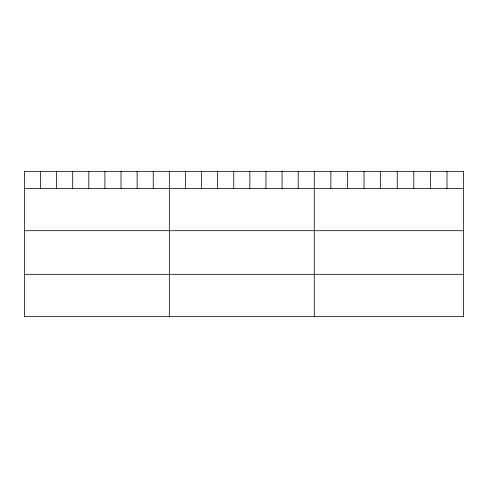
<?xml version="1.0" encoding="UTF-8"?>
<svg xmlns="http://www.w3.org/2000/svg" width="488" height="488" viewBox="0 0 488 488"><rect width="100%" height="100%" fill="white"/><g stroke="black" fill="none" stroke-linecap="round" stroke-linejoin="round"><path stroke-width="0.73" d="M463.6 188.356L463.6 316.663L24.4 316.663L24.4 171.337L463.6 171.337L463.6 188.356L24.4 188.356M24.4 230.696L463.6 230.696M24.4 274.323L463.6 274.323M447.008 171.337L447.008 188.356M430.416 171.337L430.416 188.356M413.824 171.337L413.824 188.356M397.232 171.337L397.232 188.356M380.64 171.337L380.64 188.356M364.048 171.337L364.048 188.356M347.456 171.337L347.456 188.356M330.864 171.337L330.864 188.356M314.272 171.337L314.272 316.663M298.168 171.337L298.168 188.356M282.064 171.337L282.064 188.356M265.96 171.337L265.96 188.356M249.856 171.337L249.856 188.356M233.752 171.337L233.752 188.356M217.648 171.337L217.648 188.356M201.544 171.337L201.544 188.356M185.44 171.337L185.44 188.356M169.336 171.337L169.336 316.663M153.232 171.337L153.232 188.356M137.128 171.337L137.128 188.356M121.024 171.337L121.024 188.356M104.92 171.337L104.92 188.356M88.816 171.337L88.816 188.356M72.712 171.337L72.712 188.356M56.608 171.337L56.608 188.356M40.504 171.337L40.504 188.356"/></g></svg>
